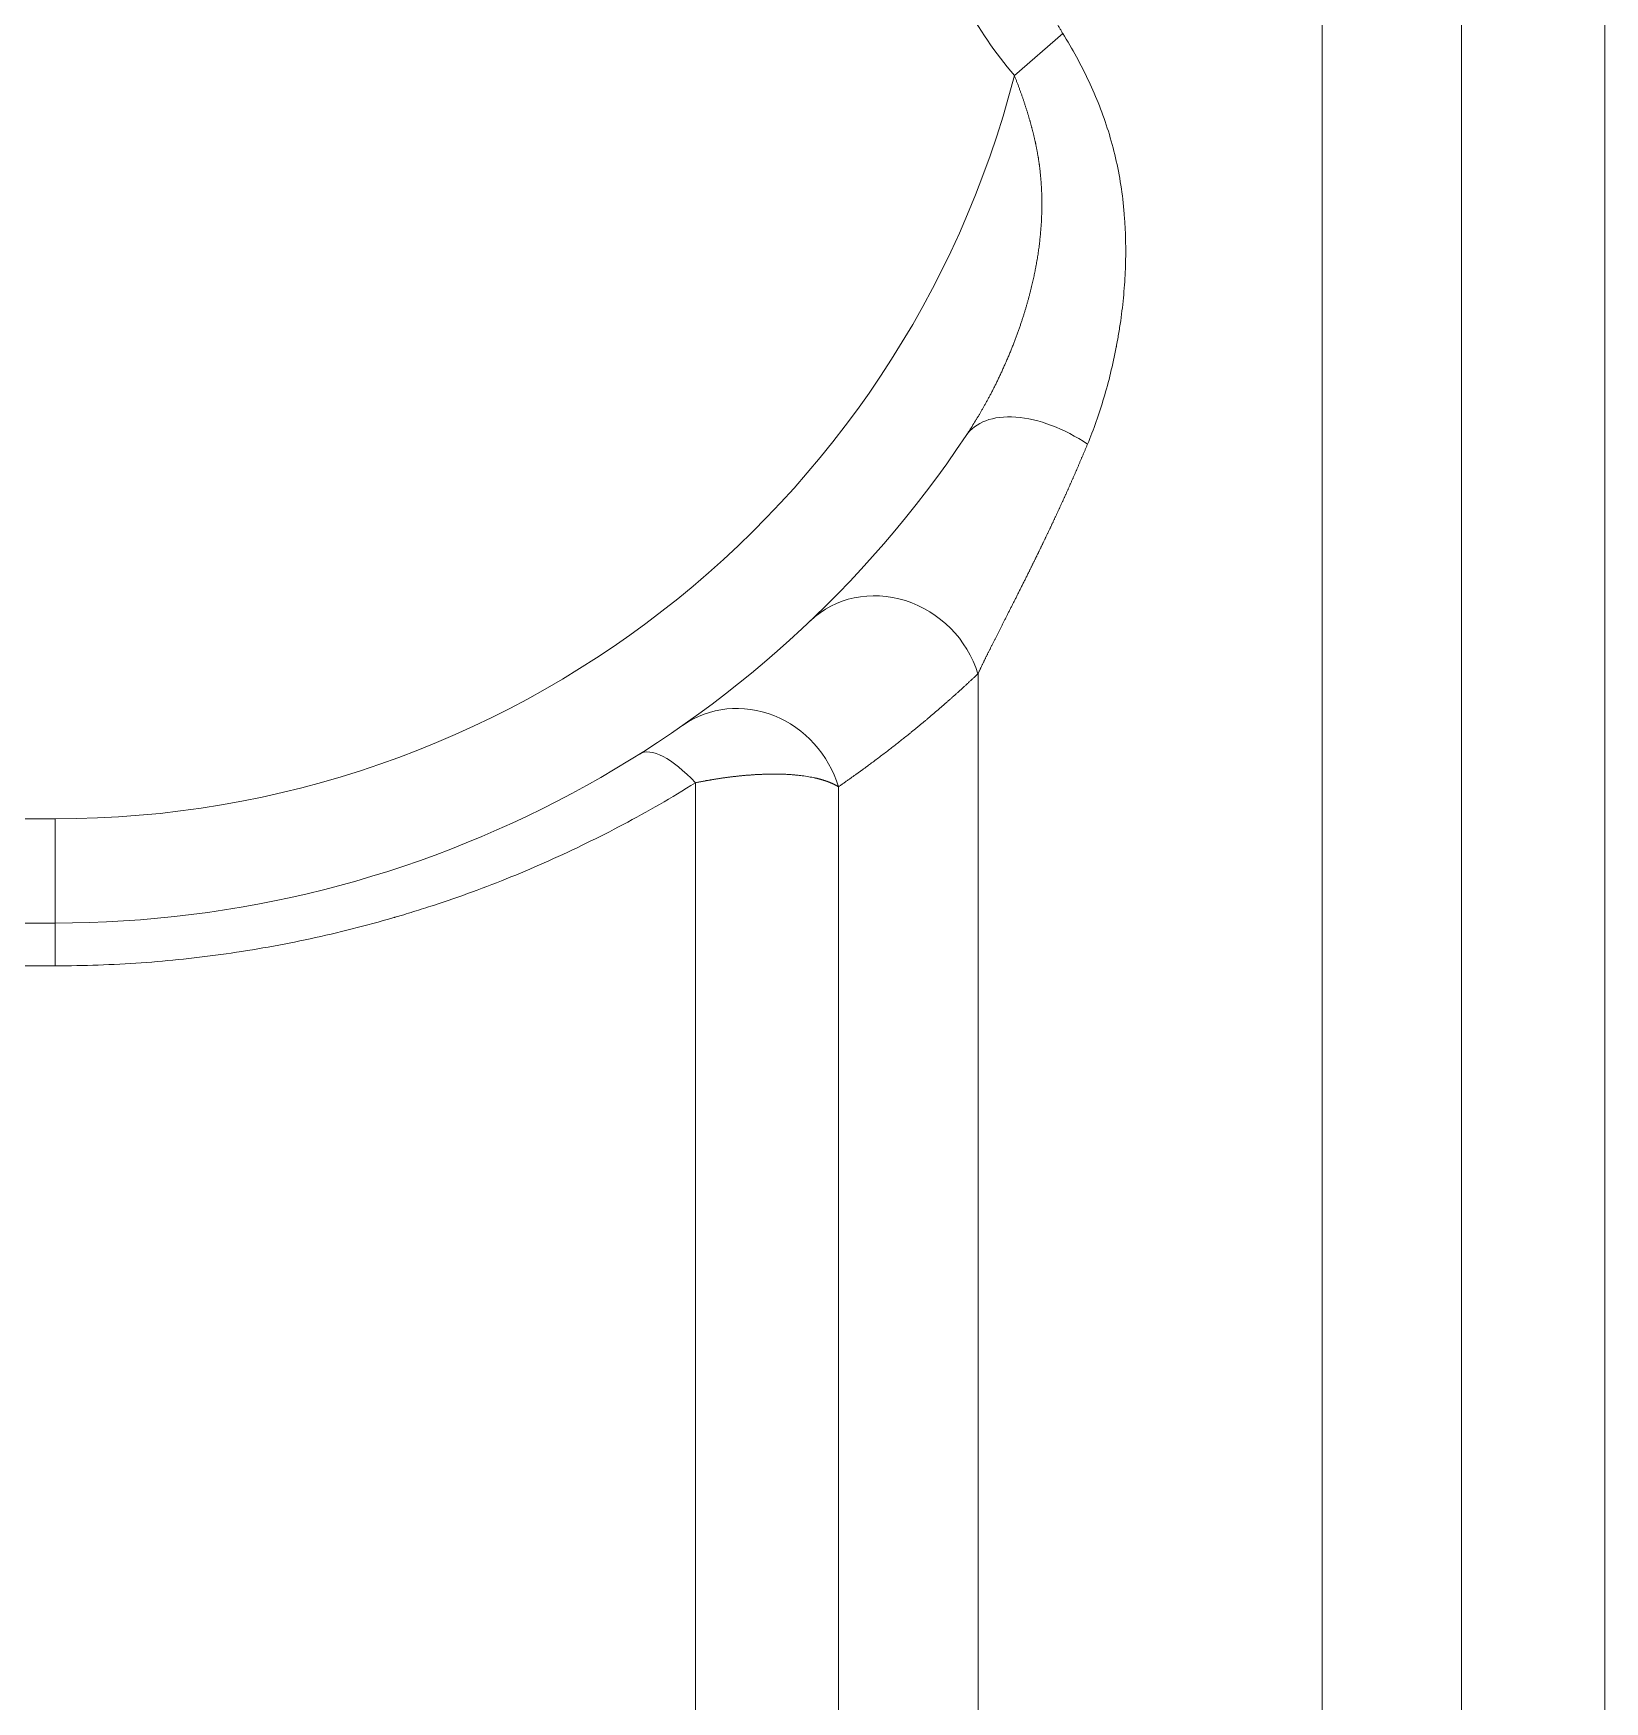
# Model space of a CAD drawing. Header units: millimetres. Extents: x 4664 to 8864, y -38 to 2932.
# Drawn here: x 7875.35 to 7888.47, y 2165.67 to 2179.6 of the extents above; entities that cross this region are included whole.
import ezdxf

# ---------------------------------------------------------------- set-up
doc = ezdxf.new("R2010")
doc.units = ezdxf.units.MM

msp = doc.modelspace()

# ---------------------------------------------------------------- linework, layer by layer
at = {"lineweight": 5}
for p, q in [((7886.112, 2206.227), (7886.112, 2154.304)), ((7888.472, 2157.228), (7888.472, 2194.226)), ((7887.277, 2157.639), (7887.277, 2194.009)), ((7883.947, 2179.599), (7883.543, 2179.248)), ((7883.239, 2174.253), (7883.239, 2154.304)), ((7880.879, 2157.228), (7880.879, 2173.343)), ((7882.074, 2173.31), (7882.074, 2157.639)), ((7875.168, 2173.042), (7875.534, 2173.042)), ((7875.534, 2173.042), (7875.534, 2171.815)), ((7875.534, 2172.171), (7875.168, 2172.171)), ((7875.534, 2171.815), (7875.168, 2171.815))]:
    msp.add_line(p, q, dxfattribs=at)
for radius, end in [(8.271, 345.5415), (9.141, 326.3104)]:
    msp.add_arc((7875.534, 2181.313), radius, 270, end, dxfattribs=at)
for centre, major_axis, ratio, start_param, end_param in [((7883.864, 2175.759), (-0.724, 0.483), 0.577181, 4.697886, 6.283185), ((7882.442, 2174.066), (-0.601, 0.63), 0.921263, 4.21658, 6.283185), ((7881.277, 2173.112), (-0.499, 0.713), 0.935093, 4.367499, 6.283185), ((7880.879, 2172.847), (0.465, -0.736), 0.347154, 2.073518, 3.141593)]:
    msp.add_ellipse(centre, major_axis=major_axis, ratio=ratio, start_param=start_param, end_param=end_param, dxfattribs=at)
for points, knots in [([(7883.239, 2182.059), (7883.24, 2182.054), (7883.241, 2182.042), (7883.243, 2182.026), (7883.245, 2182.009), (7883.248, 2181.992), (7883.25, 2181.975), (7883.252, 2181.958), (7883.255, 2181.942), (7883.257, 2181.925), (7883.259, 2181.908), (7883.262, 2181.892), (7883.264, 2181.875), (7883.267, 2181.859), (7883.269, 2181.843), (7883.271, 2181.826), (7883.274, 2181.81), (7883.276, 2181.794), (7883.279, 2181.778), (7883.281, 2181.762), (7883.284, 2181.745), (7883.286, 2181.729), (7883.289, 2181.713), (7883.291, 2181.698), (7883.294, 2181.682), (7883.296, 2181.666), (7883.299, 2181.65), (7883.302, 2181.634), (7883.304, 2181.619), (7883.307, 2181.603), (7883.309, 2181.588), (7883.312, 2181.572), (7883.315, 2181.557), (7883.317, 2181.541), (7883.32, 2181.526), (7883.323, 2181.511), (7883.326, 2181.495), (7883.328, 2181.48), (7883.331, 2181.465), (7883.334, 2181.45), (7883.337, 2181.435), (7883.339, 2181.42), (7883.342, 2181.405), (7883.345, 2181.39), (7883.348, 2181.375), (7883.351, 2181.36), (7883.354, 2181.346), (7883.356, 2181.331), (7883.359, 2181.316), (7883.362, 2181.302), (7883.365, 2181.287), (7883.368, 2181.273), (7883.371, 2181.258), (7883.374, 2181.244), (7883.377, 2181.23), (7883.38, 2181.215), (7883.383, 2181.201), (7883.386, 2181.187), (7883.389, 2181.173), (7883.392, 2181.159), (7883.395, 2181.145), (7883.398, 2181.131), (7883.401, 2181.117), (7883.404, 2181.103), (7883.407, 2181.089), (7883.41, 2181.075), (7883.413, 2181.062), (7883.416, 2181.048), (7883.419, 2181.034), (7883.422, 2181.021), (7883.426, 2181.007), (7883.429, 2180.994), (7883.432, 2180.98), (7883.435, 2180.967), (7883.438, 2180.954), (7883.441, 2180.94), (7883.445, 2180.927), (7883.448, 2180.914), (7883.451, 2180.901), (7883.454, 2180.888), (7883.457, 2180.875), (7883.461, 2180.862), (7883.464, 2180.849), (7883.467, 2180.836), (7883.47, 2180.824), (7883.474, 2180.811), (7883.478, 2180.796), (7883.482, 2180.778), (7883.488, 2180.757), (7883.493, 2180.737), (7883.499, 2180.717), (7883.504, 2180.697), (7883.51, 2180.677), (7883.515, 2180.658), (7883.521, 2180.638), (7883.526, 2180.618), (7883.532, 2180.599), (7883.538, 2180.58), (7883.543, 2180.561), (7883.549, 2180.542), (7883.555, 2180.523), (7883.56, 2180.504), (7883.566, 2180.485), (7883.572, 2180.467), (7883.578, 2180.448), (7883.584, 2180.43), (7883.59, 2180.412), (7883.596, 2180.394), (7883.601, 2180.376), (7883.607, 2180.358), (7883.613, 2180.341), (7883.619, 2180.323), (7883.625, 2180.306), (7883.632, 2180.288), (7883.638, 2180.271), (7883.644, 2180.254), (7883.65, 2180.237), (7883.656, 2180.22), (7883.662, 2180.203), (7883.668, 2180.187), (7883.675, 2180.17), (7883.681, 2180.154), (7883.687, 2180.138), (7883.693, 2180.122), (7883.7, 2180.106), (7883.706, 2180.09), (7883.712, 2180.074), (7883.719, 2180.058), (7883.725, 2180.043), (7883.732, 2180.027), (7883.738, 2180.012), (7883.745, 2179.997), (7883.751, 2179.982), (7883.757, 2179.967), (7883.764, 2179.952), (7883.771, 2179.938), (7883.777, 2179.923), (7883.784, 2179.909), (7883.79, 2179.894), (7883.797, 2179.88), (7883.804, 2179.866), (7883.81, 2179.852), (7883.817, 2179.839), (7883.824, 2179.825), (7883.83, 2179.811), (7883.837, 2179.798), (7883.844, 2179.784), (7883.85, 2179.771), (7883.857, 2179.758), (7883.864, 2179.745), (7883.871, 2179.732), (7883.878, 2179.72), (7883.884, 2179.707), (7883.891, 2179.695), (7883.898, 2179.682), (7883.905, 2179.67), (7883.912, 2179.658), (7883.919, 2179.646), (7883.926, 2179.634), (7883.933, 2179.622), (7883.94, 2179.611), (7883.944, 2179.603), (7883.947, 2179.599)], [0, 0, 0, 0, 0.00665, 0.01328, 0.019893, 0.026486, 0.033061, 0.039618, 0.046155, 0.052675, 0.059175, 0.065657, 0.07212, 0.078565, 0.084991, 0.091398, 0.097787, 0.104157, 0.110508, 0.116841, 0.123155, 0.12945, 0.135727, 0.141985, 0.148225, 0.154446, 0.160648, 0.166832, 0.172997, 0.179143, 0.185271, 0.19138, 0.197471, 0.203543, 0.209596, 0.215631, 0.221647, 0.227644, 0.233623, 0.239583, 0.245524, 0.251447, 0.257351, 0.263237, 0.269104, 0.274952, 0.280782, 0.286593, 0.292386, 0.29816, 0.303915, 0.309652, 0.31537, 0.321069, 0.32675, 0.332412, 0.338056, 0.343681, 0.349287, 0.354875, 0.360445, 0.365995, 0.371527, 0.377041, 0.382536, 0.388012, 0.39347, 0.398909, 0.404329, 0.409731, 0.415115, 0.42048, 0.425826, 0.431154, 0.436463, 0.441753, 0.447025, 0.452279, 0.457514, 0.46273, 0.467928, 0.473107, 0.478268, 0.483411, 0.488534, 0.493639, 0.498726, 0.506931, 0.515095, 0.523216, 0.531296, 0.539334, 0.547329, 0.555284, 0.563196, 0.571066, 0.578895, 0.586682, 0.594428, 0.602131, 0.609794, 0.617414, 0.624993, 0.63253, 0.640026, 0.64748, 0.654893, 0.662264, 0.669594, 0.676883, 0.68413, 0.691336, 0.698501, 0.705624, 0.712706, 0.719747, 0.726747, 0.733706, 0.740623, 0.7475, 0.754336, 0.761131, 0.767885, 0.774598, 0.78127, 0.787901, 0.794492, 0.801042, 0.807552, 0.814021, 0.820449, 0.826838, 0.833185, 0.839493, 0.84576, 0.851987, 0.858173, 0.86432, 0.870426, 0.876493, 0.88252, 0.888507, 0.894454, 0.900361, 0.906229, 0.912057, 0.917846, 0.923596, 0.929306, 0.934977, 0.940608, 0.946201, 0.951755, 0.95727, 0.962746, 0.968183, 0.973582, 0.978942, 0.984264, 0.989547, 0.994793, 1, 1, 1, 1]), ([(7883.543, 2179.248), (7883.38, 2179.434), (7883.244, 2179.642), (7883.01, 2180.069), (7882.912, 2180.289), (7882.655, 2180.963), (7882.533, 2181.43), (7882.442, 2181.909)], [0, 0, 0, 0, 0.25, 0.25, 0.5, 0.5, 1, 1, 1, 1]), ([(7883.947, 2179.599), (7883.986, 2179.534), (7884.025, 2179.469), (7884.097, 2179.336), (7884.131, 2179.269), (7884.196, 2179.133), (7884.225, 2179.065), (7884.28, 2178.925), (7884.305, 2178.854), (7884.35, 2178.709), (7884.37, 2178.636), (7884.405, 2178.486), (7884.42, 2178.41), (7884.444, 2178.254), (7884.453, 2178.175), (7884.463, 2178.053), (7884.466, 2178.013), (7884.469, 2177.951), (7884.47, 2177.92), (7884.471, 2177.883), (7884.472, 2177.865), (7884.472, 2177.856), (7884.472, 2177.851), (7884.472, 2177.849), (7884.472, 2177.848), (7884.472, 2177.847), (7884.472, 2177.847), (7884.472, 2177.847), (7884.472, 2177.847), (7884.472, 2177.847), (7884.472, 2177.847), (7884.473, 2177.776), (7884.472, 2177.705), (7884.467, 2177.562), (7884.462, 2177.49), (7884.449, 2177.345), (7884.441, 2177.273), (7884.425, 2177.163), (7884.419, 2177.126), (7884.41, 2177.071), (7884.405, 2177.044), (7884.399, 2177.012), (7884.396, 2176.996), (7884.395, 2176.988), (7884.394, 2176.984), (7884.394, 2176.982), (7884.393, 2176.981), (7884.379, 2176.906), (7884.363, 2176.834), (7884.329, 2176.693), (7884.31, 2176.624), (7884.27, 2176.489), (7884.249, 2176.423), (7884.203, 2176.294), (7884.179, 2176.231), (7884.154, 2176.17)], [0, 0, 0, 0, 0.0625, 0.0625, 0.125, 0.125, 0.1875, 0.1875, 0.25, 0.25, 0.3125, 0.3125, 0.375, 0.375, 0.4375, 0.4375, 0.46875, 0.46875, 0.484375, 0.492188, 0.496094, 0.498047, 0.499023, 0.499512, 0.499756, 0.499878, 0.499939, 0.499969, 0.499985, 0.499985, 0.5, 0.5, 0.5625, 0.5625, 0.625, 0.625, 0.6875, 0.6875, 0.71875, 0.71875, 0.734375, 0.742188, 0.746094, 0.748047, 0.749023, 0.749023, 0.75, 0.75, 0.8125, 0.8125, 0.875, 0.875, 0.9375, 0.9375, 1, 1, 1, 1]), ([(7883.14, 2176.242), (7883.141, 2176.244), (7883.144, 2176.248), (7883.149, 2176.255), (7883.153, 2176.262), (7883.158, 2176.269), (7883.162, 2176.276), (7883.167, 2176.283), (7883.172, 2176.29), (7883.177, 2176.298), (7883.182, 2176.306), (7883.187, 2176.314), (7883.192, 2176.322), (7883.197, 2176.33), (7883.202, 2176.339), (7883.208, 2176.348), (7883.213, 2176.357), (7883.219, 2176.366), (7883.225, 2176.375), (7883.23, 2176.384), (7883.236, 2176.394), (7883.242, 2176.404), (7883.248, 2176.414), (7883.254, 2176.424), (7883.26, 2176.434), (7883.266, 2176.445), (7883.272, 2176.456), (7883.279, 2176.467), (7883.285, 2176.478), (7883.291, 2176.489), (7883.298, 2176.501), (7883.304, 2176.513), (7883.311, 2176.525), (7883.318, 2176.537), (7883.324, 2176.549), (7883.331, 2176.562), (7883.338, 2176.574), (7883.345, 2176.587), (7883.352, 2176.601), (7883.359, 2176.614), (7883.365, 2176.628), (7883.372, 2176.641), (7883.38, 2176.655), (7883.387, 2176.669), (7883.394, 2176.684), (7883.401, 2176.698), (7883.408, 2176.713), (7883.415, 2176.728), (7883.422, 2176.743), (7883.43, 2176.759), (7883.437, 2176.775), (7883.444, 2176.79), (7883.451, 2176.806), (7883.459, 2176.823), (7883.466, 2176.839), (7883.473, 2176.856), (7883.481, 2176.873), (7883.488, 2176.89), (7883.495, 2176.907), (7883.505, 2176.93), (7883.516, 2176.957), (7883.528, 2176.988), (7883.541, 2177.02), (7883.552, 2177.051), (7883.564, 2177.081), (7883.574, 2177.111), (7883.585, 2177.141), (7883.595, 2177.17), (7883.604, 2177.199), (7883.614, 2177.227), (7883.623, 2177.255), (7883.631, 2177.282), (7883.639, 2177.309), (7883.647, 2177.336), (7883.654, 2177.362), (7883.661, 2177.387), (7883.668, 2177.412), (7883.674, 2177.437), (7883.68, 2177.461), (7883.686, 2177.485), (7883.692, 2177.508), (7883.697, 2177.53), (7883.702, 2177.553), (7883.707, 2177.574), (7883.711, 2177.595), (7883.715, 2177.616), (7883.719, 2177.636), (7883.723, 2177.656), (7883.728, 2177.684), (7883.735, 2177.722), (7883.742, 2177.769), (7883.749, 2177.815), (7883.754, 2177.861), (7883.759, 2177.907), (7883.763, 2177.953), (7883.767, 2177.997), (7883.769, 2178.042), (7883.771, 2178.086), (7883.772, 2178.13), (7883.773, 2178.173), (7883.772, 2178.216), (7883.771, 2178.258), (7883.77, 2178.3), (7883.767, 2178.342), (7883.764, 2178.383), (7883.76, 2178.423), (7883.757, 2178.453), (7883.755, 2178.472), (7883.754, 2178.48), (7883.753, 2178.489), (7883.752, 2178.497), (7883.751, 2178.506), (7883.749, 2178.515), (7883.748, 2178.523), (7883.747, 2178.532), (7883.745, 2178.541), (7883.744, 2178.55), (7883.743, 2178.559), (7883.741, 2178.568), (7883.74, 2178.577), (7883.738, 2178.586), (7883.736, 2178.595), (7883.735, 2178.604), (7883.733, 2178.614), (7883.731, 2178.623), (7883.729, 2178.633), (7883.728, 2178.642), (7883.726, 2178.652), (7883.724, 2178.661), (7883.722, 2178.671), (7883.72, 2178.681), (7883.718, 2178.69), (7883.715, 2178.7), (7883.713, 2178.71), (7883.711, 2178.72), (7883.709, 2178.73), (7883.706, 2178.74), (7883.704, 2178.75), (7883.701, 2178.76), (7883.699, 2178.771), (7883.696, 2178.781), (7883.694, 2178.791), (7883.691, 2178.802), (7883.688, 2178.812), (7883.685, 2178.823), (7883.683, 2178.833), (7883.68, 2178.844), (7883.677, 2178.855), (7883.674, 2178.865), (7883.671, 2178.876), (7883.667, 2178.887), (7883.664, 2178.898), (7883.661, 2178.909), (7883.658, 2178.92), (7883.654, 2178.931), (7883.651, 2178.942), (7883.648, 2178.953), (7883.644, 2178.964), (7883.64, 2178.975), (7883.637, 2178.987), (7883.633, 2178.998), (7883.629, 2179.01), (7883.626, 2179.021), (7883.622, 2179.033), (7883.618, 2179.044), (7883.614, 2179.056), (7883.61, 2179.067), (7883.606, 2179.079), (7883.602, 2179.091), (7883.597, 2179.103), (7883.593, 2179.114), (7883.589, 2179.126), (7883.584, 2179.138), (7883.58, 2179.15), (7883.576, 2179.162), (7883.571, 2179.174), (7883.566, 2179.186), (7883.562, 2179.199), (7883.557, 2179.211), (7883.552, 2179.223), (7883.548, 2179.235), (7883.544, 2179.244), (7883.543, 2179.248)], [0, 0, 0, 0, 0.002496, 0.005055, 0.007677, 0.010363, 0.013113, 0.015926, 0.018802, 0.021742, 0.024746, 0.027812, 0.030943, 0.034136, 0.037394, 0.040714, 0.044098, 0.047546, 0.051057, 0.054631, 0.058269, 0.06197, 0.065734, 0.069562, 0.073454, 0.077408, 0.081426, 0.085507, 0.089652, 0.093859, 0.09813, 0.102464, 0.106862, 0.111322, 0.115846, 0.120433, 0.125083, 0.129796, 0.134572, 0.139411, 0.144313, 0.149278, 0.154306, 0.159397, 0.164551, 0.169767, 0.175046, 0.180388, 0.185793, 0.19126, 0.19679, 0.202382, 0.208037, 0.213754, 0.219534, 0.225376, 0.23128, 0.237246, 0.243275, 0.249365, 0.260452, 0.271361, 0.282094, 0.292649, 0.303027, 0.313229, 0.323254, 0.333102, 0.342773, 0.352268, 0.361587, 0.37073, 0.379697, 0.388487, 0.397102, 0.405542, 0.413806, 0.421895, 0.429809, 0.437548, 0.445112, 0.452502, 0.459718, 0.46676, 0.473628, 0.480322, 0.486843, 0.49319, 0.499365, 0.514596, 0.529667, 0.54458, 0.559335, 0.573932, 0.588372, 0.602655, 0.616782, 0.630754, 0.644571, 0.658234, 0.671743, 0.6851, 0.698306, 0.711361, 0.724266, 0.737022, 0.74963, 0.752263, 0.754916, 0.757588, 0.760279, 0.76299, 0.765721, 0.76847, 0.77124, 0.774028, 0.776836, 0.779664, 0.782511, 0.785377, 0.788262, 0.791167, 0.794092, 0.797035, 0.799998, 0.80298, 0.805981, 0.809001, 0.812041, 0.8151, 0.818178, 0.821275, 0.824391, 0.827527, 0.830681, 0.833855, 0.837047, 0.840259, 0.84349, 0.846739, 0.850007, 0.853295, 0.856601, 0.859926, 0.86327, 0.866633, 0.870015, 0.873415, 0.876834, 0.880272, 0.883729, 0.887204, 0.890698, 0.89421, 0.897741, 0.901291, 0.904859, 0.908446, 0.912051, 0.915674, 0.919316, 0.922977, 0.926655, 0.930353, 0.934068, 0.937802, 0.941553, 0.945323, 0.949112, 0.952918, 0.956743, 0.960585, 0.964446, 0.968325, 0.972222, 0.976136, 0.980069, 0.984019, 0.987988, 0.991974, 0.995978, 1, 1, 1, 1]), ([(7884.154, 2176.17), (7884.152, 2176.166), (7884.149, 2176.159), (7884.144, 2176.148), (7884.14, 2176.137), (7884.135, 2176.126), (7884.13, 2176.115), (7884.126, 2176.104), (7884.121, 2176.093), (7884.116, 2176.082), (7884.112, 2176.071), (7884.107, 2176.06), (7884.102, 2176.049), (7884.098, 2176.038), (7884.093, 2176.027), (7884.088, 2176.016), (7884.084, 2176.005), (7884.079, 2175.994), (7884.075, 2175.984), (7884.07, 2175.973), (7884.065, 2175.962), (7884.061, 2175.951), (7884.056, 2175.941), (7884.051, 2175.93), (7884.047, 2175.919), (7884.042, 2175.909), (7884.037, 2175.898), (7884.033, 2175.887), (7884.028, 2175.877), (7884.023, 2175.866), (7884.019, 2175.856), (7884.014, 2175.845), (7884.009, 2175.835), (7884.005, 2175.824), (7884, 2175.814), (7883.995, 2175.803), (7883.991, 2175.793), (7883.986, 2175.782), (7883.981, 2175.772), (7883.977, 2175.762), (7883.972, 2175.751), (7883.967, 2175.741), (7883.963, 2175.731), (7883.958, 2175.721), (7883.953, 2175.71), (7883.949, 2175.7), (7883.944, 2175.69), (7883.939, 2175.68), (7883.935, 2175.67), (7883.93, 2175.66), (7883.926, 2175.649), (7883.921, 2175.639), (7883.916, 2175.629), (7883.912, 2175.619), (7883.907, 2175.609), (7883.902, 2175.599), (7883.898, 2175.589), (7883.893, 2175.579), (7883.889, 2175.569), (7883.884, 2175.56), (7883.879, 2175.55), (7883.875, 2175.54), (7883.87, 2175.53), (7883.866, 2175.52), (7883.861, 2175.51), (7883.856, 2175.501), (7883.852, 2175.491), (7883.847, 2175.481), (7883.843, 2175.471), (7883.838, 2175.462), (7883.833, 2175.452), (7883.829, 2175.442), (7883.824, 2175.433), (7883.82, 2175.423), (7883.815, 2175.414), (7883.811, 2175.404), (7883.806, 2175.395), (7883.802, 2175.385), (7883.797, 2175.376), (7883.792, 2175.366), (7883.788, 2175.357), (7883.783, 2175.347), (7883.779, 2175.338), (7883.774, 2175.329), (7883.77, 2175.319), (7883.765, 2175.31), (7883.761, 2175.301), (7883.756, 2175.292), (7883.752, 2175.282), (7883.747, 2175.273), (7883.743, 2175.264), (7883.738, 2175.255), (7883.734, 2175.246), (7883.729, 2175.236), (7883.725, 2175.227), (7883.721, 2175.218), (7883.716, 2175.209), (7883.712, 2175.2), (7883.707, 2175.191), (7883.703, 2175.182), (7883.698, 2175.173), (7883.694, 2175.164), (7883.69, 2175.155), (7883.685, 2175.146), (7883.681, 2175.138), (7883.677, 2175.129), (7883.672, 2175.12), (7883.668, 2175.111), (7883.662, 2175.1), (7883.656, 2175.088), (7883.649, 2175.074), (7883.642, 2175.059), (7883.635, 2175.045), (7883.628, 2175.031), (7883.621, 2175.017), (7883.614, 2175.003), (7883.607, 2174.989), (7883.6, 2174.976), (7883.593, 2174.962), (7883.587, 2174.949), (7883.58, 2174.935), (7883.573, 2174.922), (7883.566, 2174.908), (7883.56, 2174.895), (7883.553, 2174.882), (7883.547, 2174.869), (7883.54, 2174.856), (7883.533, 2174.843), (7883.527, 2174.83), (7883.521, 2174.818), (7883.514, 2174.805), (7883.508, 2174.793), (7883.501, 2174.78), (7883.495, 2174.768), (7883.489, 2174.755), (7883.483, 2174.743), (7883.477, 2174.731), (7883.471, 2174.719), (7883.464, 2174.707), (7883.458, 2174.695), (7883.452, 2174.684), (7883.447, 2174.672), (7883.441, 2174.66), (7883.435, 2174.649), (7883.429, 2174.637), (7883.423, 2174.626), (7883.417, 2174.615), (7883.412, 2174.603), (7883.406, 2174.592), (7883.401, 2174.581), (7883.395, 2174.57), (7883.39, 2174.559), (7883.384, 2174.549), (7883.379, 2174.538), (7883.373, 2174.527), (7883.368, 2174.517), (7883.363, 2174.506), (7883.357, 2174.496), (7883.352, 2174.485), (7883.347, 2174.475), (7883.342, 2174.465), (7883.337, 2174.455), (7883.332, 2174.445), (7883.327, 2174.435), (7883.322, 2174.425), (7883.317, 2174.415), (7883.313, 2174.406), (7883.308, 2174.396), (7883.303, 2174.387), (7883.298, 2174.377), (7883.294, 2174.368), (7883.289, 2174.358), (7883.285, 2174.349), (7883.28, 2174.34), (7883.276, 2174.331), (7883.272, 2174.322), (7883.267, 2174.313), (7883.263, 2174.304), (7883.259, 2174.296), (7883.255, 2174.287), (7883.251, 2174.278), (7883.247, 2174.27), (7883.243, 2174.261), (7883.24, 2174.256), (7883.239, 2174.253)], [0, 0, 0, 0, 0.004824, 0.009645, 0.014462, 0.019277, 0.024088, 0.028896, 0.033701, 0.038503, 0.043302, 0.048097, 0.05289, 0.057679, 0.062465, 0.067248, 0.072028, 0.076804, 0.081578, 0.086348, 0.091115, 0.09588, 0.100641, 0.105398, 0.110153, 0.114905, 0.119653, 0.124398, 0.129141, 0.13388, 0.138616, 0.143348, 0.148078, 0.152805, 0.157528, 0.162249, 0.166966, 0.17168, 0.176391, 0.181099, 0.185804, 0.190506, 0.195205, 0.199901, 0.204593, 0.209283, 0.213969, 0.218652, 0.223333, 0.22801, 0.232684, 0.237355, 0.242023, 0.246688, 0.25135, 0.256008, 0.260664, 0.265317, 0.269966, 0.274613, 0.279256, 0.283897, 0.288534, 0.293169, 0.2978, 0.302428, 0.307054, 0.311676, 0.316295, 0.320911, 0.325524, 0.330134, 0.334742, 0.339346, 0.343947, 0.348545, 0.35314, 0.357732, 0.362321, 0.366907, 0.37149, 0.37607, 0.380647, 0.385221, 0.389792, 0.39436, 0.398925, 0.403487, 0.408046, 0.412603, 0.417156, 0.421706, 0.426253, 0.430797, 0.435339, 0.439877, 0.444412, 0.448945, 0.453474, 0.458001, 0.462524, 0.467045, 0.471562, 0.476077, 0.480589, 0.485098, 0.489604, 0.494107, 0.498607, 0.506016, 0.513406, 0.520775, 0.528125, 0.535454, 0.542764, 0.550053, 0.557323, 0.564573, 0.571803, 0.579013, 0.586203, 0.593373, 0.600524, 0.607654, 0.614765, 0.621856, 0.628928, 0.635979, 0.643011, 0.650023, 0.657016, 0.663989, 0.670942, 0.677875, 0.684789, 0.691684, 0.698558, 0.705414, 0.712249, 0.719065, 0.725862, 0.732639, 0.739397, 0.746135, 0.752854, 0.759554, 0.766234, 0.772895, 0.779536, 0.786158, 0.792761, 0.799345, 0.805909, 0.812454, 0.81898, 0.825487, 0.831975, 0.838444, 0.844893, 0.851323, 0.857735, 0.864127, 0.8705, 0.876855, 0.88319, 0.889507, 0.895804, 0.902083, 0.908343, 0.914584, 0.920807, 0.92701, 0.933195, 0.939361, 0.945508, 0.951637, 0.957747, 0.963839, 0.969912, 0.975967, 0.982003, 0.98802, 0.994019, 1, 1, 1, 1]), ([(7883.239, 2174.253), (7883.236, 2174.25), (7883.23, 2174.245), (7883.221, 2174.236), (7883.212, 2174.227), (7883.202, 2174.219), (7883.193, 2174.21), (7883.184, 2174.202), (7883.175, 2174.193), (7883.165, 2174.185), (7883.156, 2174.176), (7883.147, 2174.167), (7883.137, 2174.159), (7883.128, 2174.15), (7883.119, 2174.142), (7883.109, 2174.133), (7883.1, 2174.124), (7883.09, 2174.116), (7883.081, 2174.107), (7883.071, 2174.098), (7883.061, 2174.09), (7883.052, 2174.081), (7883.042, 2174.072), (7883.032, 2174.064), (7883.022, 2174.055), (7883.013, 2174.046), (7883.003, 2174.038), (7882.993, 2174.029), (7882.983, 2174.02), (7882.973, 2174.011), (7882.963, 2174.003), (7882.953, 2173.994), (7882.943, 2173.985), (7882.933, 2173.977), (7882.923, 2173.968), (7882.913, 2173.959), (7882.903, 2173.95), (7882.893, 2173.942), (7882.882, 2173.933), (7882.872, 2173.924), (7882.862, 2173.915), (7882.852, 2173.907), (7882.841, 2173.898), (7882.831, 2173.889), (7882.821, 2173.88), (7882.81, 2173.871), (7882.8, 2173.863), (7882.789, 2173.854), (7882.779, 2173.845), (7882.768, 2173.836), (7882.757, 2173.828), (7882.747, 2173.819), (7882.736, 2173.81), (7882.725, 2173.801), (7882.715, 2173.792), (7882.704, 2173.784), (7882.693, 2173.775), (7882.682, 2173.766), (7882.672, 2173.757), (7882.641, 2173.733), (7882.591, 2173.693), (7882.519, 2173.636), (7882.445, 2173.579), (7882.388, 2173.537), (7882.351, 2173.509), (7882.333, 2173.496), (7882.316, 2173.483), (7882.298, 2173.469), (7882.279, 2173.456), (7882.26, 2173.442), (7882.241, 2173.428), (7882.221, 2173.414), (7882.201, 2173.4), (7882.181, 2173.385), (7882.16, 2173.371), (7882.139, 2173.356), (7882.118, 2173.341), (7882.096, 2173.325), (7882.081, 2173.315), (7882.074, 2173.31)], [0, 0, 0, 0, 0.007899, 0.015824, 0.023774, 0.03175, 0.039751, 0.047777, 0.055829, 0.063907, 0.07201, 0.080138, 0.088292, 0.096472, 0.104676, 0.112906, 0.121162, 0.129443, 0.137749, 0.14608, 0.154437, 0.162819, 0.171227, 0.17966, 0.188118, 0.196601, 0.20511, 0.213644, 0.222203, 0.230788, 0.239397, 0.248032, 0.256692, 0.265378, 0.274088, 0.282824, 0.291585, 0.300371, 0.309182, 0.318018, 0.32688, 0.335766, 0.344678, 0.353614, 0.362576, 0.371563, 0.380575, 0.389612, 0.398674, 0.407761, 0.416872, 0.426009, 0.435171, 0.444358, 0.45357, 0.462807, 0.472069, 0.481355, 0.490667, 0.500003, 0.559038, 0.620383, 0.684029, 0.749969, 0.764493, 0.779324, 0.794463, 0.809909, 0.825662, 0.841721, 0.858086, 0.874757, 0.891734, 0.909017, 0.926604, 0.944497, 0.962694, 0.981195, 1, 1, 1, 1]), ([(7882.074, 2173.31), (7882.073, 2173.311), (7882.071, 2173.311), (7882.069, 2173.313), (7882.067, 2173.314), (7882.065, 2173.316), (7882.062, 2173.317), (7882.06, 2173.318), (7882.057, 2173.32), (7882.055, 2173.321), (7882.052, 2173.322), (7882.05, 2173.324), (7882.047, 2173.325), (7882.045, 2173.326), (7882.042, 2173.328), (7882.039, 2173.329), (7882.037, 2173.33), (7882.034, 2173.332), (7882.031, 2173.333), (7882.028, 2173.335), (7882.025, 2173.336), (7882.022, 2173.337), (7882.019, 2173.339), (7882.016, 2173.34), (7882.013, 2173.341), (7882.01, 2173.343), (7882.007, 2173.344), (7882.004, 2173.345), (7882.001, 2173.347), (7881.997, 2173.348), (7881.994, 2173.349), (7881.991, 2173.35), (7881.987, 2173.352), (7881.984, 2173.353), (7881.98, 2173.354), (7881.977, 2173.356), (7881.973, 2173.357), (7881.969, 2173.358), (7881.966, 2173.359), (7881.962, 2173.361), (7881.958, 2173.362), (7881.954, 2173.363), (7881.95, 2173.364), (7881.946, 2173.366), (7881.942, 2173.367), (7881.938, 2173.368), (7881.934, 2173.369), (7881.93, 2173.37), (7881.926, 2173.372), (7881.921, 2173.373), (7881.917, 2173.374), (7881.913, 2173.375), (7881.908, 2173.376), (7881.904, 2173.377), (7881.899, 2173.379), (7881.895, 2173.38), (7881.89, 2173.381), (7881.885, 2173.382), (7881.88, 2173.383), (7881.869, 2173.386), (7881.851, 2173.389), (7881.826, 2173.394), (7881.799, 2173.398), (7881.772, 2173.402), (7881.745, 2173.405), (7881.716, 2173.408), (7881.687, 2173.411), (7881.657, 2173.413), (7881.627, 2173.414), (7881.602, 2173.415), (7881.585, 2173.415), (7881.574, 2173.416), (7881.563, 2173.416), (7881.552, 2173.416), (7881.541, 2173.416), (7881.53, 2173.416), (7881.519, 2173.416), (7881.507, 2173.416), (7881.496, 2173.415), (7881.485, 2173.415), (7881.474, 2173.415), (7881.463, 2173.415), (7881.452, 2173.414), (7881.441, 2173.414), (7881.429, 2173.413), (7881.418, 2173.413), (7881.407, 2173.412), (7881.396, 2173.412), (7881.385, 2173.411), (7881.373, 2173.411), (7881.362, 2173.41), (7881.351, 2173.409), (7881.34, 2173.408), (7881.329, 2173.408), (7881.317, 2173.407), (7881.306, 2173.406), (7881.295, 2173.405), (7881.284, 2173.404), (7881.273, 2173.403), (7881.262, 2173.402), (7881.251, 2173.401), (7881.239, 2173.4), (7881.228, 2173.398), (7881.217, 2173.397), (7881.206, 2173.396), (7881.195, 2173.395), (7881.184, 2173.393), (7881.173, 2173.392), (7881.162, 2173.391), (7881.151, 2173.389), (7881.14, 2173.388), (7881.13, 2173.386), (7881.119, 2173.385), (7881.108, 2173.383), (7881.097, 2173.382), (7881.086, 2173.38), (7881.076, 2173.378), (7881.065, 2173.377), (7881.054, 2173.375), (7881.044, 2173.373), (7881.033, 2173.372), (7881.022, 2173.37), (7881.012, 2173.368), (7881.001, 2173.366), (7880.991, 2173.364), (7880.981, 2173.363), (7880.97, 2173.361), (7880.96, 2173.359), (7880.95, 2173.357), (7880.939, 2173.355), (7880.929, 2173.353), (7880.919, 2173.351), (7880.909, 2173.349), (7880.899, 2173.347), (7880.889, 2173.345), (7880.882, 2173.344), (7880.879, 2173.343)], [0, 0, 0, 0, 0.003585, 0.007195, 0.01083, 0.014489, 0.018173, 0.021882, 0.025616, 0.029375, 0.033158, 0.036967, 0.0408, 0.044657, 0.04854, 0.052448, 0.05638, 0.060337, 0.064319, 0.068326, 0.072357, 0.076414, 0.080495, 0.084601, 0.088732, 0.092887, 0.097068, 0.101273, 0.105503, 0.109758, 0.114038, 0.118342, 0.122671, 0.127026, 0.131405, 0.135808, 0.140237, 0.14469, 0.149169, 0.153672, 0.1582, 0.162752, 0.16733, 0.171932, 0.176559, 0.181211, 0.185888, 0.19059, 0.195316, 0.200067, 0.204843, 0.209644, 0.21447, 0.219321, 0.224196, 0.229096, 0.234021, 0.238971, 0.243946, 0.248945, 0.273994, 0.299047, 0.324102, 0.34916, 0.374221, 0.399285, 0.424352, 0.449421, 0.474494, 0.49957, 0.508273, 0.516941, 0.525574, 0.534172, 0.542736, 0.551265, 0.559759, 0.568219, 0.576643, 0.585033, 0.593389, 0.60171, 0.609996, 0.618247, 0.626464, 0.634647, 0.642794, 0.650907, 0.658986, 0.66703, 0.67504, 0.683015, 0.690955, 0.698861, 0.706733, 0.71457, 0.722373, 0.730141, 0.737875, 0.745575, 0.75324, 0.760871, 0.768467, 0.776029, 0.783557, 0.791051, 0.79851, 0.805935, 0.813326, 0.820682, 0.828005, 0.835293, 0.842547, 0.849767, 0.856952, 0.864104, 0.871221, 0.878305, 0.885354, 0.892369, 0.899351, 0.906298, 0.913211, 0.920091, 0.926936, 0.933747, 0.940525, 0.947268, 0.953978, 0.960654, 0.967296, 0.973904, 0.980479, 0.98702, 0.993527, 1, 1, 1, 1]), ([(7880.879, 2173.343), (7880.681, 2173.219), (7880.279, 2172.988), (7879.659, 2172.685), (7879.233, 2172.512), (7878.909, 2172.393), (7878.746, 2172.337), (7878.554, 2172.276), (7878.457, 2172.246), (7878.409, 2172.232), (7878.384, 2172.225), (7878.372, 2172.221), (7878.366, 2172.219), (7878.363, 2172.218), (7878.362, 2172.218), (7878.361, 2172.218), (7878.36, 2172.218), (7878.36, 2172.218), (7878.36, 2172.218), (7878.129, 2172.15), (7877.664, 2172.033), (7876.961, 2171.907), (7876.251, 2171.832), (7875.774, 2171.815), (7875.534, 2171.815)], [0, 0, 0, 0, 0.125, 0.25, 0.375, 0.375, 0.4375, 0.46875, 0.484375, 0.492187, 0.496094, 0.498047, 0.499023, 0.499512, 0.499756, 0.499878, 0.499939, 0.499939, 0.5, 0.5, 0.625, 0.75, 0.875, 1, 1, 1, 1])]:
    msp.add_open_spline(points, degree=3, knots=knots, dxfattribs=at)

doc.saveas('drawing.dxf')
